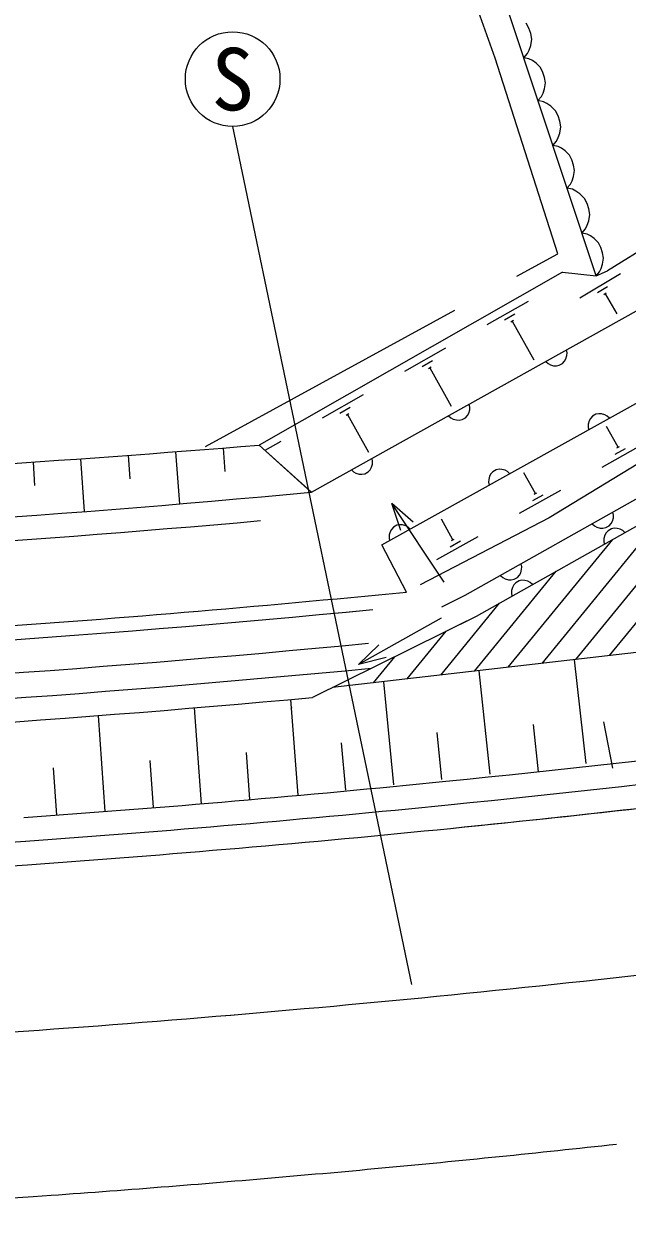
# Model space of a CAD drawing. Units: millimetres, scale not verified. Extents: x 40000 to 680000, y 20000 to 380000.
# Drawn here: x 343248 to 355994, y 254725 to 280054 of the extents above; entities that cross this region are included whole.
import ezdxf
from ezdxf.enums import TextEntityAlignment as Align

# ---------------------------------------------------------------- set-up
doc = ezdxf.new("R2010")
doc.units = ezdxf.units.MM
doc.header["$LTSCALE"] = 1000
doc.linetypes.add('CHAIN', pattern=[18.5, 12, -1.5, 3.5, -1.5])
doc.linetypes.add('DASHED', pattern=[7.5, 6, -1.5])
for name, color, linetype, lineweight in [('M-BGD', 7, 'Continuous', 25), ('M-BGD-EXST', 7, 'Continuous', 25), ('M-BMK', 2, 'CHAIN', 13)]:
    doc.layers.add(name, color=color, linetype=linetype, lineweight=lineweight)
doc.styles.add('ＭＳ ゴシック', font='')
doc.styles.get('ＭＳ ゴシック').set_extended_font_data('MS Gothic')

msp = doc.modelspace()

# ---------------------------------------------------------------- linework, layer by layer
at = {"layer": 'M-BGD', "linetype": 'DASHED'}
for p, q in [((353204, 279328), (351234, 284931)), ((353204, 279328), (351234, 284931)), ((354534, 275200), (353204, 279328)), ((354534, 275200), (353204, 279328)), ((347088, 271126), (354534, 275200)), ((347088, 271126), (354534, 275200))]:
    msp.add_line(p, q, dxfattribs=at)
at = {"layer": 'M-BGD'}
for p, q in [((355339, 274735), (353506, 280267)), ((355339, 274735), (353506, 280267)), ((353922, 279965), (353865, 280073)), ((353922, 279965), (353865, 280073)), ((353960, 279851), (353922, 279965)), ((353960, 279851), (353922, 279965)), ((353959, 279598), (353979, 279731)), ((353959, 279598), (353979, 279731)), ((353979, 279731), (353960, 279851)), ((353979, 279731), (353960, 279851)), ((353813, 279339), (353890, 279427)), ((353813, 279339), (353890, 279427)), ((353890, 279427), (353928, 279503)), ((353890, 279427), (353928, 279503)), ((353928, 279503), (353959, 279598)), ((353928, 279503), (353959, 279598)), ((353922, 279315), (353813, 279339)), ((353922, 279315), (353813, 279339)), ((353994, 279279), (353922, 279315)), ((353994, 279279), (353922, 279315)), ((354072, 279224), (353994, 279279)), ((354072, 279224), (353994, 279279)), ((354162, 279134), (354072, 279224)), ((354162, 279134), (354072, 279224)), ((354215, 279032), (354162, 279134)), ((354215, 279032), (354162, 279134)), ((354251, 278924), (354215, 279032)), ((354251, 278924), (354215, 279032)), ((354269, 278809), (354251, 278924)), ((354269, 278809), (354251, 278924)), ((354221, 278593), (354251, 278683)), ((354221, 278593), (354251, 278683)), ((354251, 278683), (354269, 278809)), ((354251, 278683), (354269, 278809)), ((354112, 278437), (354184, 278521)), ((354112, 278437), (354184, 278521)), ((354226, 278412), (354112, 278437)), ((354226, 278412), (354112, 278437)), ((354184, 278521), (354221, 278593)), ((354184, 278521), (354221, 278593)), ((354302, 278374), (354226, 278412)), ((354302, 278374), (354226, 278412)), ((354384, 278317), (354302, 278374)), ((354384, 278317), (354302, 278374)), ((354479, 278222), (354384, 278317)), ((354479, 278222), (354384, 278317)), ((354535, 278114), (354479, 278222)), ((354535, 278114), (354479, 278222)), ((354573, 278000), (354535, 278114)), ((354573, 278000), (354535, 278114)), ((354592, 277880), (354573, 278000)), ((354592, 277880), (354573, 278000)), ((354573, 277747), (354592, 277880)), ((354573, 277747), (354592, 277880)), ((354503, 277576), (354541, 277652)), ((354503, 277576), (354541, 277652)), ((354541, 277652), (354573, 277747)), ((354541, 277652), (354573, 277747)), ((354427, 277488), (354503, 277576)), ((354427, 277488), (354503, 277576)), ((354535, 277464), (354427, 277488)), ((354535, 277464), (354427, 277488)), ((354607, 277428), (354535, 277464)), ((354607, 277428), (354535, 277464)), ((354685, 277373), (354607, 277428)), ((354685, 277373), (354607, 277428)), ((354775, 277283), (354685, 277373)), ((354775, 277283), (354685, 277373)), ((354829, 277181), (354775, 277283)), ((354829, 277181), (354775, 277283)), ((354865, 277073), (354829, 277181)), ((354865, 277073), (354829, 277181)), ((354864, 276832), (354882, 276958)), ((354864, 276832), (354882, 276958)), ((354882, 276958), (354865, 277073)), ((354882, 276958), (354865, 277073)), ((354725, 276586), (354798, 276670)), ((354725, 276586), (354798, 276670)), ((354798, 276670), (354834, 276742)), ((354798, 276670), (354834, 276742)), ((354834, 276742), (354864, 276832)), ((354834, 276742), (354864, 276832)), ((354839, 276561), (354725, 276586)), ((354839, 276561), (354725, 276586)), ((354915, 276523), (354839, 276561)), ((354915, 276523), (354839, 276561)), ((354997, 276466), (354915, 276523)), ((354997, 276466), (354915, 276523)), ((355092, 276370), (354997, 276466)), ((355092, 276370), (354997, 276466)), ((355149, 276263), (355092, 276370)), ((355149, 276263), (355092, 276370)), ((355186, 276149), (355149, 276263)), ((355186, 276149), (355149, 276263)), ((355205, 276029), (355186, 276149)), ((355205, 276029), (355186, 276149)), ((355154, 275801), (355186, 275896)), ((355154, 275801), (355186, 275896)), ((355186, 275896), (355205, 276029)), ((355186, 275896), (355205, 276029)), ((355040, 275637), (355116, 275725)), ((355040, 275637), (355116, 275725)), ((355148, 275613), (355040, 275637)), ((355148, 275613), (355040, 275637)), ((355116, 275725), (355154, 275801)), ((355116, 275725), (355154, 275801)), ((355220, 275577), (355148, 275613)), ((355220, 275577), (355148, 275613)), ((355298, 275522), (355220, 275577)), ((355298, 275522), (355220, 275577)), ((356925, 275675), (355582, 274841)), ((356925, 275675), (355582, 274841)), ((355388, 275432), (355298, 275522)), ((355388, 275432), (355298, 275522)), ((355442, 275330), (355388, 275432)), ((355442, 275330), (355388, 275432)), ((355478, 275222), (355442, 275330)), ((355478, 275222), (355442, 275330)), ((355477, 274981), (355496, 275107)), ((355496, 275107), (355478, 275222)), ((355496, 275107), (355478, 275222)), ((355339, 274735), (355582, 274841)), ((355339, 274735), (355582, 274841)), ((355339, 274735), (355411, 274819)), ((355339, 274735), (355411, 274819)), ((355411, 274819), (355447, 274891)), ((355411, 274819), (355447, 274891)), ((355447, 274891), (355477, 274981)), ((355447, 274891), (355477, 274981)), ((354632, 274808), (348218, 271156)), ((354632, 274808), (348218, 271156)), ((349322, 270162), (357577, 274764)), ((349322, 270162), (357577, 274764)), ((354632, 274808), (355339, 274735)), ((354632, 274808), (355339, 274735)), ((355854, 274779), (354997, 274263)), ((355854, 274779), (354997, 274263)), ((355584, 274500), (355370, 274371)), ((355584, 274500), (355370, 274371)), ((355556, 274366), (355502, 274334)), ((355556, 274366), (355502, 274334)), ((355529, 274350), (355780, 273933)), ((355529, 274350), (355780, 273933)), ((353901, 274193), (353031, 273700)), ((353901, 274193), (353031, 273700)), ((353624, 273921), (353406, 273798)), ((353624, 273921), (353406, 273798)), ((353591, 273788), (353537, 273757)), ((353591, 273788), (353537, 273757)), ((353564, 273773), (354026, 272956)), ((353564, 273773), (354026, 272956)), ((350814, 269048), (358574, 273373)), ((350814, 269048), (358574, 273373)), ((352160, 273207), (351290, 272714)), ((352160, 273207), (351290, 272714)), ((354704, 272979), (354724, 273047)), ((354704, 272979), (354724, 273047)), ((354726, 273106), (354714, 273168)), ((354726, 273106), (354714, 273168)), ((354724, 273047), (354726, 273106)), ((354724, 273047), (354726, 273106)), ((351883, 272935), (351666, 272812)), ((351883, 272935), (351666, 272812)), ((351851, 272802), (351797, 272771)), ((351851, 272802), (351797, 272771)), ((354277, 272924), (354324, 272882)), ((354277, 272924), (354324, 272882)), ((354324, 272882), (354374, 272853)), ((354324, 272882), (354374, 272853)), ((354374, 272853), (354442, 272833)), ((354374, 272853), (354442, 272833)), ((354442, 272833), (354501, 272831)), ((354442, 272833), (354501, 272831)), ((354501, 272831), (354563, 272843)), ((354501, 272831), (354563, 272843)), ((354563, 272843), (354633, 272882)), ((354563, 272843), (354633, 272882)), ((354633, 272882), (354675, 272929)), ((354633, 272882), (354675, 272929)), ((354675, 272929), (354704, 272979)), ((354675, 272929), (354704, 272979)), ((351824, 272787), (352279, 271983)), ((351824, 272787), (352279, 271983)), ((359136, 272532), (354345, 269623)), ((359136, 272532), (354345, 269623)), ((350420, 272222), (349550, 271729)), ((350420, 272222), (349550, 271729)), ((350143, 271950), (349926, 271827)), ((350143, 271950), (349926, 271827)), ((350111, 271817), (350056, 271786)), ((350111, 271817), (350056, 271786)), ((350084, 271801), (350532, 271009)), ((350084, 271801), (350532, 271009)), ((352222, 271779), (352269, 271737)), ((352222, 271779), (352269, 271737)), ((352578, 271737), (352621, 271784)), ((352578, 271737), (352621, 271784)), ((352621, 271784), (352650, 271834)), ((352621, 271784), (352650, 271834)), ((352650, 271834), (352669, 271902)), ((352650, 271834), (352669, 271902)), ((352671, 271960), (352659, 272023)), ((352671, 271960), (352659, 272023)), ((352669, 271902), (352671, 271960)), ((352669, 271902), (352671, 271960)), ((355334, 271808), (355264, 271769)), ((355334, 271808), (355264, 271769)), ((355396, 271819), (355334, 271808)), ((355396, 271819), (355334, 271808)), ((355454, 271818), (355396, 271819)), ((355454, 271818), (355396, 271819)), ((355522, 271798), (355454, 271818)), ((355522, 271798), (355454, 271818)), ((355573, 271769), (355522, 271798)), ((355573, 271769), (355522, 271798)), ((352269, 271737), (352320, 271707)), ((352269, 271737), (352320, 271707)), ((352320, 271707), (352388, 271688)), ((352320, 271707), (352388, 271688)), ((352388, 271688), (352446, 271686)), ((352388, 271688), (352446, 271686)), ((352446, 271686), (352508, 271698)), ((352446, 271686), (352508, 271698)), ((352508, 271698), (352578, 271737)), ((352508, 271698), (352578, 271737)), ((355173, 271603), (355171, 271545)), ((355173, 271603), (355171, 271545)), ((355171, 271545), (355183, 271483)), ((355171, 271545), (355183, 271483)), ((355192, 271671), (355173, 271603)), ((355192, 271671), (355173, 271603)), ((355221, 271722), (355192, 271671)), ((355221, 271722), (355192, 271671)), ((355264, 271769), (355221, 271722)), ((355264, 271769), (355221, 271722)), ((355805, 271112), (355560, 271550)), ((355805, 271112), (355560, 271550)), ((355620, 271726), (355573, 271769)), ((355620, 271726), (355573, 271769)), ((346452, 271018), (346533, 269916)), ((346452, 271018), (346533, 269916)), ((347456, 271095), (347493, 270597)), ((347456, 271095), (347493, 270597)), ((348218, 271156), (349322, 270162)), ((348218, 271156), (349321, 270162)), ((348680, 271236), (348342, 271044)), ((348680, 271236), (348342, 271044)), ((355467, 270693), (356339, 271182)), ((355467, 270693), (356339, 271182)), ((355624, 266710), (359209, 271095)), ((355624, 266710), (359209, 271095)), ((355745, 270964), (355963, 271086)), ((355745, 270964), (355963, 271086)), ((355778, 271097), (355832, 271127)), ((355778, 271097), (355832, 271127)), ((343439, 270800), (343472, 270301)), ((343439, 270800), (343472, 270302)), ((344444, 270870), (344520, 269753)), ((344444, 270870), (344520, 269753)), ((345448, 270943), (345483, 270444)), ((345448, 270943), (345483, 270444)), ((350616, 270815), (350605, 270877)), ((350616, 270815), (350605, 270877)), ((350614, 270757), (350616, 270815)), ((350614, 270757), (350616, 270815)), ((354911, 266628), (358298, 270771)), ((354911, 266628), (358298, 270771)), ((350168, 270634), (350214, 270591)), ((350168, 270634), (350214, 270591)), ((350214, 270591), (350265, 270562)), ((350214, 270591), (350265, 270562)), ((350265, 270562), (350333, 270543)), ((350265, 270562), (350333, 270543)), ((350333, 270543), (350391, 270541)), ((350333, 270543), (350391, 270541)), ((350391, 270541), (350454, 270553)), ((350391, 270541), (350454, 270553)), ((350454, 270553), (350523, 270592)), ((350454, 270553), (350523, 270592)), ((350523, 270592), (350566, 270638)), ((350523, 270592), (350566, 270638)), ((350566, 270638), (350595, 270689)), ((350566, 270638), (350595, 270689)), ((350595, 270689), (350614, 270757)), ((350595, 270689), (350614, 270757)), ((353118, 270550), (353089, 270499)), ((353118, 270550), (353089, 270499)), ((353161, 270596), (353118, 270550)), ((353161, 270596), (353118, 270550)), ((353231, 270635), (353161, 270596)), ((353231, 270635), (353161, 270596)), ((353293, 270647), (353231, 270635)), ((353293, 270647), (353231, 270635)), ((353351, 270645), (353293, 270647)), ((353351, 270645), (353293, 270647)), ((353419, 270626), (353351, 270645)), ((353419, 270626), (353351, 270645)), ((353469, 270597), (353419, 270626)), ((353469, 270597), (353419, 270626)), ((353516, 270554), (353469, 270597)), ((353516, 270554), (353469, 270597)), ((354060, 270135), (353815, 270572)), ((354060, 270135), (353815, 270572)), ((353070, 270431), (353068, 270373)), ((353070, 270431), (353068, 270373)), ((353068, 270373), (353079, 270311)), ((353068, 270373), (353079, 270311)), ((353089, 270499), (353070, 270431)), ((353089, 270499), (353070, 270431)), ((356447, 270163), (352569, 267980)), ((356447, 270163), (352569, 267980)), ((353721, 269717), (354594, 270205)), ((353721, 269717), (354594, 270205)), ((354000, 269987), (354218, 270109)), ((354000, 269987), (354218, 270109)), ((354033, 270120), (354087, 270151)), ((354033, 270120), (354087, 270151)), ((351474, 269528), (351025, 269926)), ((351215, 269357), (351025, 269926)), ((352130, 268259), (351025, 269926)), ((351474, 269529), (351025, 269926)), ((351215, 269357), (351025, 269926)), ((352130, 268259), (351025, 269926)), ((354198, 266546), (356919, 269874)), ((354198, 266546), (356919, 269873)), ((354345, 269623), (351620, 268204)), ((354345, 269623), (351620, 268204)), ((352315, 269159), (352071, 269594)), ((352315, 269159), (352071, 269594)), ((356707, 269736), (352803, 267538)), ((356707, 269736), (352803, 267538)), ((356707, 269736), (352803, 267538)), ((355616, 269454), (355658, 269501)), ((355616, 269454), (355658, 269501)), ((355658, 269501), (355687, 269552)), ((355658, 269501), (355687, 269552)), ((355687, 269552), (355706, 269620)), ((355687, 269552), (355706, 269620)), ((355708, 269678), (355696, 269740)), ((355708, 269678), (355696, 269740)), ((355706, 269620), (355708, 269678)), ((355706, 269620), (355708, 269678)), ((350966, 269259), (350964, 269200)), ((350966, 269259), (350964, 269200)), ((350985, 269327), (350966, 269259)), ((350985, 269327), (350966, 269259)), ((351015, 269377), (350985, 269327)), ((351015, 269377), (350985, 269327)), ((351057, 269424), (351015, 269377)), ((351057, 269424), (351015, 269377)), ((351127, 269463), (351057, 269424)), ((351127, 269463), (351057, 269424)), ((351189, 269475), (351127, 269463)), ((351189, 269475), (351127, 269463)), ((351248, 269473), (351189, 269475)), ((351248, 269473), (351189, 269475)), ((351316, 269453), (351248, 269473)), ((351316, 269453), (351248, 269473)), ((351366, 269424), (351316, 269453)), ((351366, 269424), (351316, 269453)), ((351413, 269382), (351366, 269424)), ((351413, 269382), (351366, 269424)), ((355260, 269495), (355307, 269452)), ((355260, 269495), (355307, 269452)), ((355307, 269452), (355358, 269424)), ((355307, 269452), (355358, 269424)), ((355358, 269424), (355426, 269405)), ((355358, 269424), (355426, 269405)), ((355426, 269405), (355484, 269403)), ((355426, 269405), (355484, 269403)), ((355484, 269403), (355546, 269415)), ((355484, 269403), (355546, 269415)), ((355522, 269252), (355503, 269184)), ((355522, 269252), (355503, 269184)), ((355550, 269303), (355522, 269252)), ((355550, 269303), (355522, 269252)), ((355546, 269415), (355616, 269454)), ((355546, 269415), (355616, 269454)), ((355593, 269350), (355550, 269303)), ((355593, 269350), (355550, 269303)), ((355663, 269389), (355593, 269350)), ((355663, 269389), (355593, 269350)), ((355725, 269401), (355663, 269389)), ((355725, 269401), (355663, 269389)), ((355783, 269399), (355725, 269401)), ((355783, 269399), (355725, 269401)), ((355851, 269380), (355783, 269399)), ((355851, 269380), (355783, 269399)), ((355902, 269351), (355851, 269380)), ((355902, 269351), (355851, 269380)), ((355949, 269309), (355902, 269351)), ((355949, 269309), (355902, 269351)), ((351331, 268054), (350813, 269048)), ((351331, 268054), (350813, 269048)), ((350964, 269200), (350976, 269138)), ((351976, 268740), (352849, 269228)), ((351976, 268740), (352849, 269228)), ((352254, 269010), (352473, 269132)), ((352254, 269010), (352473, 269132)), ((352287, 269143), (352342, 269174)), ((352287, 269143), (352342, 269174)), ((353485, 266464), (355694, 269165)), ((353485, 266464), (355694, 269165)), ((355503, 269184), (355501, 269126)), ((355503, 269184), (355501, 269126)), ((355501, 269126), (355513, 269064)), ((355501, 269126), (355513, 269064)), ((352772, 266381), (354497, 268492)), ((352772, 266381), (354497, 268492)), ((353748, 268460), (353767, 268528)), ((353748, 268460), (353767, 268528)), ((353769, 268586), (353757, 268649)), ((353769, 268586), (353757, 268649)), ((353767, 268528), (353769, 268586)), ((353767, 268528), (353769, 268586)), ((353321, 268403), (353368, 268361)), ((353321, 268403), (353368, 268361)), ((353368, 268361), (353419, 268332)), ((353368, 268361), (353419, 268332)), ((353419, 268332), (353487, 268313)), ((353419, 268332), (353487, 268313)), ((353487, 268313), (353545, 268311)), ((353487, 268313), (353545, 268311)), ((353545, 268311), (353607, 268323)), ((353545, 268311), (353607, 268323)), ((353641, 268251), (353599, 268204)), ((353641, 268251), (353599, 268204)), ((353607, 268323), (353677, 268363)), ((353607, 268323), (353677, 268363)), ((353711, 268290), (353641, 268251)), ((353711, 268290), (353641, 268251)), ((353677, 268363), (353719, 268409)), ((353677, 268363), (353719, 268409)), ((353773, 268302), (353711, 268290)), ((353773, 268302), (353711, 268290)), ((353719, 268409), (353748, 268460)), ((353719, 268409), (353748, 268460)), ((353831, 268300), (353773, 268302)), ((353831, 268300), (353773, 268302)), ((353899, 268281), (353831, 268300)), ((353899, 268281), (353831, 268300)), ((353950, 268252), (353899, 268281)), ((353950, 268252), (353899, 268281)), ((353997, 268210), (353950, 268252)), ((353997, 268210), (353950, 268252)), ((352569, 267980), (352070, 267733)), ((352569, 267980), (352070, 267733)), ((353551, 268085), (353549, 268027)), ((353551, 268085), (353549, 268027)), ((353549, 268027), (353561, 267965)), ((353549, 268027), (353561, 267965)), ((353570, 268153), (353551, 268085)), ((353570, 268153), (353551, 268085)), ((353599, 268204), (353570, 268153)), ((353599, 268204), (353570, 268153)), ((352059, 266299), (353301, 267818)), ((352059, 266299), (353301, 267818)), ((352803, 267538), (349344, 265826)), ((352803, 267538), (349344, 265826)), ((352063, 267502), (350320, 266521)), ((352063, 267502), (350320, 266521)), ((352803, 267538), (352432, 267354)), ((360649, 267288), (349767, 266035)), ((360649, 267288), (349767, 266036)), ((351346, 266217), (352169, 267224)), ((351346, 266217), (352169, 267224)), ((350749, 266940), (350320, 266521)), ((350749, 266940), (350320, 266521)), ((350902, 266670), (350320, 266521)), ((350901, 266670), (350320, 266521)), ((350633, 266135), (351085, 266688)), ((350633, 266135), (351085, 266687)), ((354880, 266624), (355122, 264429)), ((354880, 266624), (355122, 264429)), ((352865, 266392), (353091, 264206)), ((352865, 266392), (353091, 264206)), ((350850, 266160), (351061, 263983)), ((350850, 266160), (351061, 263983)), ((348879, 265784), (349037, 263760)), ((348879, 265784), (349037, 263760)), ((344816, 265443), (344955, 263418)), ((344816, 265443), (344955, 263418)), ((346848, 265607), (346996, 263583)), ((346848, 265607), (346996, 263583)), ((348894, 265588), (348916, 265614)), ((348894, 265588), (348916, 265614)), ((354007, 265253), (354113, 264259)), ((354007, 265253), (354113, 264259)), ((355495, 265313), (355690, 264332)), ((351976, 265090), (352076, 264095)), ((351976, 265089), (352076, 264094)), ((349953, 264867), (350046, 263871)), ((349953, 264867), (350046, 263871)), ((345905, 264496), (345976, 263499)), ((345905, 264496), (345976, 263499)), ((347941, 264667), (348017, 263670)), ((347941, 264667), (348017, 263670)), ((343867, 264339), (343934, 263341)), ((343867, 264338), (343934, 263341))]:
    msp.add_line(p, q, dxfattribs=at)
for points in [[(332706, 262204), (338578, 262490), (343284, 262792)], [(332706, 262204), (338578, 262490), (343284, 262792)], [(332727, 261704), (338606, 261991), (343320, 262293)], [(332727, 261704), (338606, 261991), (343320, 262293)], [(332869, 258207), (338806, 258496), (343569, 258802)], [(332869, 258207), (338806, 258496), (343569, 258802)]]:
    msp.add_lwpolyline(points, dxfattribs=at)
for centre, radius, start, end in [((316040, 671348), 401484, 271.06405, 274.59703), ((316040, 671348), 401484, 271.06405, 274.59703), ((320013, 585898), 317093, 272.24493, 275.30333), ((320013, 585898), 317093, 272.24492, 275.30333), ((320013, 585898), 317593, 272.24493, 275.09993), ((320013, 585898), 317593, 272.24492, 275.09992), ((320013, 585898), 319383, 272.24493, 275.62727), ((320013, 585898), 319383, 272.24492, 275.62726), ((320013, 585898), 319683, 272.24493, 275.4937), ((320013, 585898), 319683, 272.24492, 275.49369), ((320013, 585898), 320383, 272.24493, 275.46616), ((320013, 585898), 320383, 272.24492, 275.46615), ((320013, 585898), 320913, 272.24493, 275.46853), ((320013, 585898), 320913, 272.24492, 275.46853), ((320013, 585898), 321413, 272.24493, 275.23588), ((320013, 585898), 321413, 272.24492, 275.23587), ((320992, 574496), 312000, 275.73354, 278.39389), ((320992, 574496), 312000, 275.73354, 278.39388), ((320992, 574496), 313000, 275.73354, 279.31438), ((320992, 574496), 313000, 275.73354, 279.14966), ((320992, 574496), 312500, 275.73354, 278.43564), ((320992, 574496), 312500, 275.73354, 278.43563), ((320992, 574496), 312000, 274.09059, 275.73354), ((320992, 574496), 312000, 274.09058, 275.73354), ((320992, 574496), 312500, 274.09059, 275.73354), ((320992, 574496), 312500, 274.09058, 275.73354), ((320992, 574496), 313000, 274.09059, 275.73354), ((320992, 574496), 313000, 274.09058, 275.73354), ((320992, 574496), 316500, 274.09059, 277.70873), ((320992, 574496), 316500, 274.09058, 277.70872)]:
    msp.add_arc(centre, radius, start, end, dxfattribs=at)
at = {"layer": 'M-BGD-EXST'}
msp.add_line((351449, 259760), (347660, 277889), dxfattribs=at)
msp.add_circle((347659, 278889), 1000, dxfattribs=at)
at = {"layer": 'M-BMK'}
msp.add_line((343444, 255284), (343820, 255312), dxfattribs=at)
msp.add_lwpolyline([(333387, 254725), (339379, 255024), (343445, 255284)], dxfattribs=at)
msp.add_arc((321023, 574329), 319831, 274.08736, 277.66134, dxfattribs=at)

# ---------------------------------------------------------------- texts
at = {"layer": 'M-BGD-EXST', "style": 'ＭＳ ゴシック'}
msp.add_text('S', height=1320, rotation=359.994, dxfattribs=at).set_placement((347659, 278889), align=Align.MIDDLE_CENTER)

doc.saveas('drawing.dxf')
